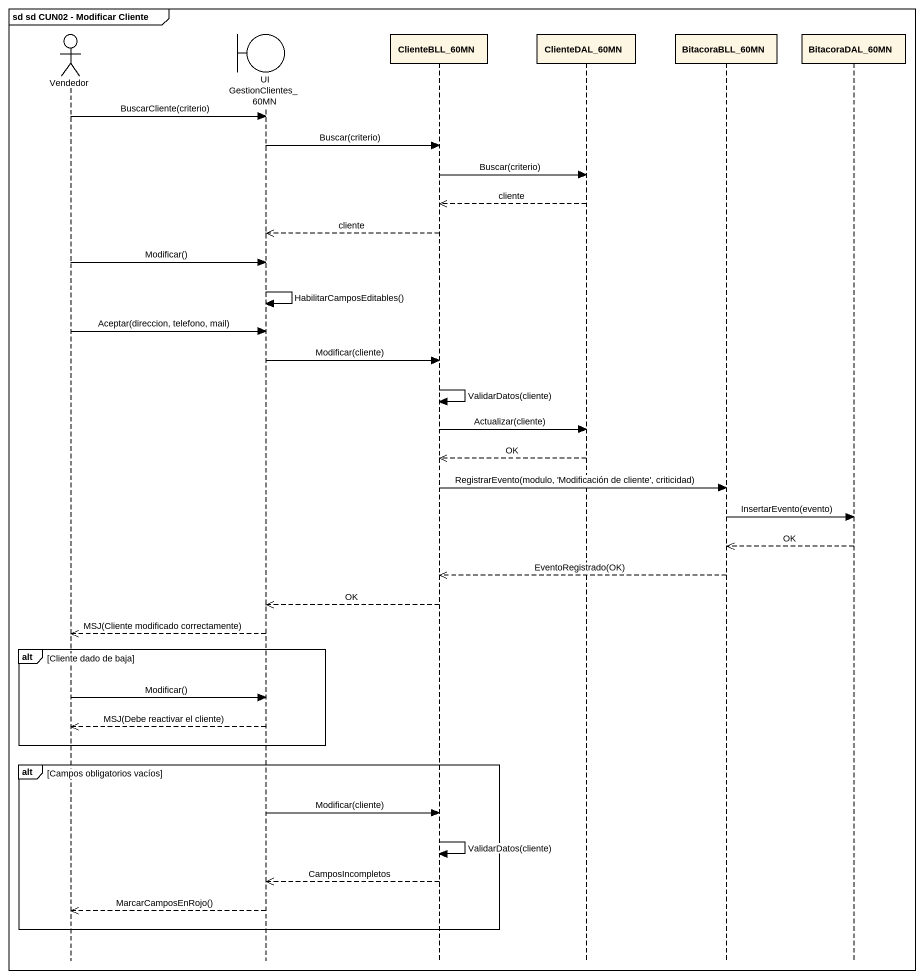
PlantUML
@startuml
mainframe sd sd CUN02 - Modificar Cliente
hide footbox
actor Vendedor
boundary "UI GestionClientes_60MN" as UI_GestionClientes_60MN
participant ClienteBLL_60MN
participant ClienteDAL_60MN
participant BitacoraBLL_60MN
participant BitacoraDAL_60MN

Vendedor -> UI_GestionClientes_60MN : BuscarCliente(criterio)
UI_GestionClientes_60MN -> ClienteBLL_60MN : Buscar(criterio)
ClienteBLL_60MN -> ClienteDAL_60MN : Buscar(criterio)
ClienteDAL_60MN -->> ClienteBLL_60MN : cliente
ClienteBLL_60MN -->> UI_GestionClientes_60MN : cliente
Vendedor -> UI_GestionClientes_60MN : Modificar()
UI_GestionClientes_60MN -> UI_GestionClientes_60MN : HabilitarCamposEditables()
Vendedor -> UI_GestionClientes_60MN : Aceptar(direccion, telefono, mail)
UI_GestionClientes_60MN -> ClienteBLL_60MN : Modificar(cliente)
ClienteBLL_60MN -> ClienteBLL_60MN : ValidarDatos(cliente)
ClienteBLL_60MN -> ClienteDAL_60MN : Actualizar(cliente)
ClienteDAL_60MN -->> ClienteBLL_60MN : OK
ClienteBLL_60MN -> BitacoraBLL_60MN : RegistrarEvento(modulo, 'Modificación de cliente', criticidad)
BitacoraBLL_60MN -> BitacoraDAL_60MN : InsertarEvento(evento)
BitacoraDAL_60MN -->> BitacoraBLL_60MN : OK
BitacoraBLL_60MN -->> ClienteBLL_60MN : EventoRegistrado(OK)
ClienteBLL_60MN -->> UI_GestionClientes_60MN : OK
UI_GestionClientes_60MN -->> Vendedor : MSJ(Cliente modificado correctamente)
alt Cliente dado de baja
  Vendedor -> UI_GestionClientes_60MN : Modificar()
  UI_GestionClientes_60MN -->> Vendedor : MSJ(Debe reactivar el cliente)
end
alt Campos obligatorios vacíos
  UI_GestionClientes_60MN -> ClienteBLL_60MN : Modificar(cliente)
  ClienteBLL_60MN -> ClienteBLL_60MN : ValidarDatos(cliente)
  ClienteBLL_60MN -->> UI_GestionClientes_60MN : CamposIncompletos
  UI_GestionClientes_60MN -->> Vendedor : MarcarCamposEnRojo()
end
@enduml
